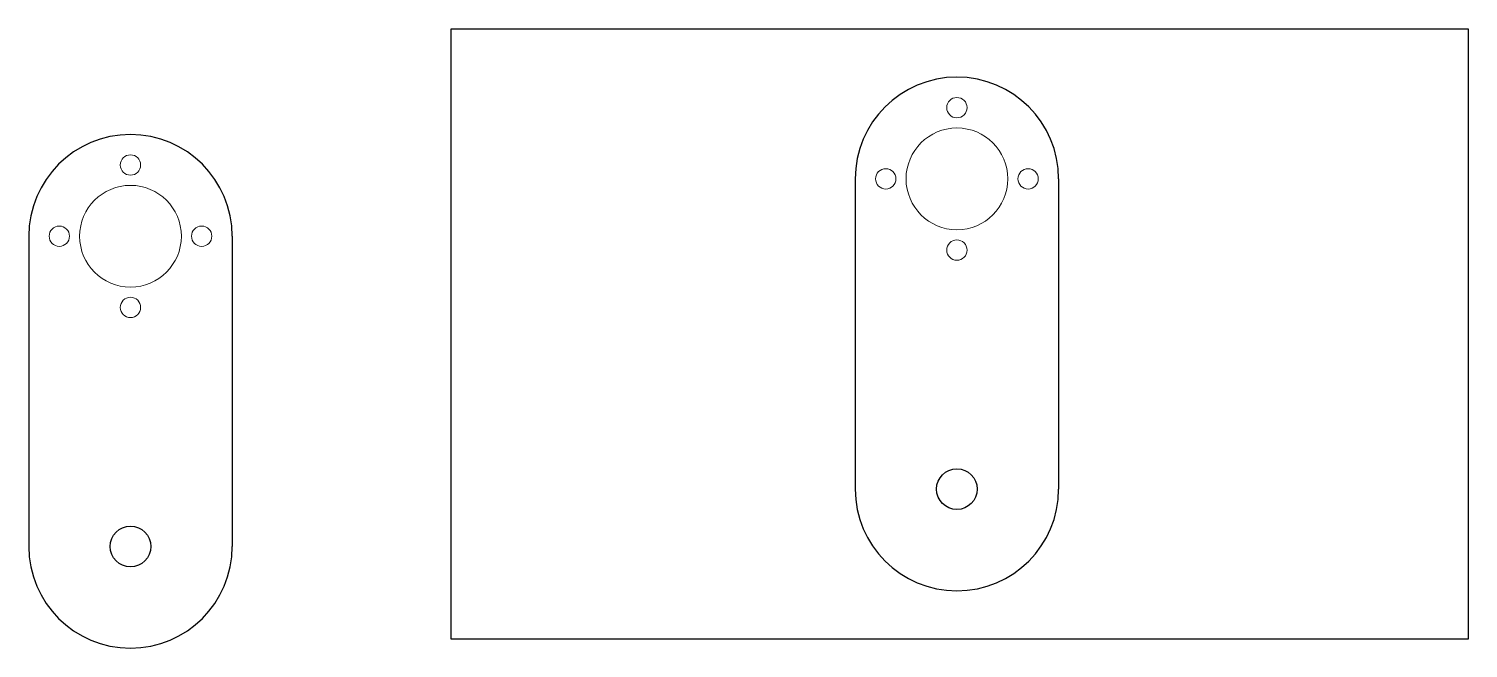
# Model space of a CAD drawing. Header units: millimetres. Extents: x 1531 to 1673, y 1744 to 1805.
import ezdxf

# ---------------------------------------------------------------- set-up
doc = ezdxf.new("R2010")
doc.units = ezdxf.units.MM

msp = doc.modelspace()

# ---------------------------------------------------------------- linework, layer by layer
at = {"color": 1}
for p, q in [((1612.31, 1789.83), (1612.31, 1759.33)), ((1632.31, 1789.83), (1632.31, 1759.33))]:
    msp.add_line(p, q, dxfattribs=at)
for p, q in [((1531.05, 1784.19), (1531.05, 1753.69)), ((1551.05, 1784.19), (1551.05, 1753.69))]:
    msp.add_line(p, q)
msp.add_lwpolyline([(1572.58, 1804.58), (1672.58, 1804.58), (1672.58, 1744.58), (1572.58, 1744.58)], close=True)
at = {"lineweight": 5}
for centre, radius in [((1622.31, 1796.83), 1), ((1622.31, 1789.83), 5), ((1541.05, 1791.19), 1), ((1615.31, 1789.83), 1), ((1629.31, 1789.83), 1), ((1541.05, 1784.19), 5), ((1534.05, 1784.19), 1), ((1548.05, 1784.19), 1), ((1622.31, 1782.83), 1), ((1541.05, 1777.19), 1)]:
    msp.add_circle(centre, radius, dxfattribs=at)
for centre in [(1622.31, 1759.33), (1541.05, 1753.69)]:
    msp.add_circle(centre, 2)
at = {"color": 1}
for centre, start, end in [((1622.31, 1789.83), 0, 180), ((1622.31, 1759.33), 180, 0)]:
    msp.add_arc(centre, 10, start, end, dxfattribs=at)
for centre, start, end in [((1541.05, 1784.19), 0, 180), ((1541.05, 1753.69), 180, 0)]:
    msp.add_arc(centre, 10, start, end)

doc.saveas('drawing.dxf')
